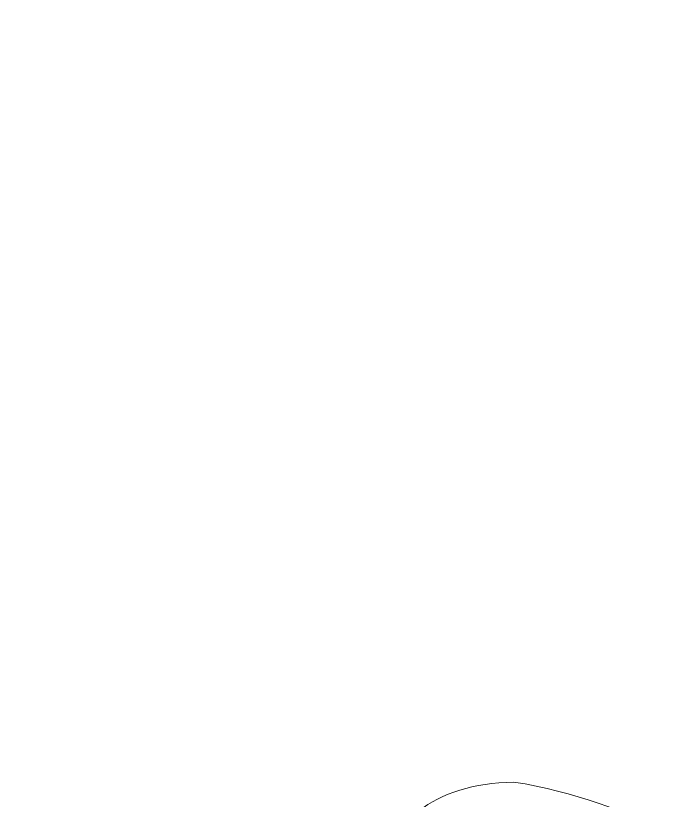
# Model space of a CAD drawing. Header units: centimetres. Extents: x -28.2 to 23.5, y -23.7 to 26.6.
# Drawn here: x -23.708 to -20.938, y 10.894 to 14.21 of the extents above; entities that cross this region are included whole.
import ezdxf

# ---------------------------------------------------------------- set-up
doc = ezdxf.new("R2010")
doc.units = ezdxf.units.CM
doc.header["$MEASUREMENT"] = 0
doc.layers.add('layer 1', color=7, linetype='Continuous')

msp = doc.modelspace()

# ---------------------------------------------------------------- linework, layer by layer
at = {"layer": 'layer 1', "color": 250, "lineweight": 9}
msp.add_open_spline([(-15.7116, 19.20138), (-15.74966, 19.09156), (-15.7546, 18.97843), (-15.71148, 18.86048), (-15.71148, 18.86048), (-15.33, 18.16243), (-14.9485, 17.46439), (-14.56701, 16.76634), (-14.56701, 16.76634), (-13.32509, 16.55934), (-12.87393, 14.58277), (-14.37221, 13.9904), (-14.37221, 13.9904), (-14.92441, 10.71129), (-17.89867, 9.95728), (-20.30845, 10.51645), (-20.30845, 10.51645), (-20.76779, 10.62304), (-21.0849, 10.89299), (-21.60428, 10.97096), (-21.60428, 10.97096), (-21.94642, 10.96406), (-22.13066, 10.79929), (-22.21304, 10.53266), (-22.21304, 10.53266), (-22.1012, 9.8773), (-22.05613, 9.1997), (-22.33478, 8.41417), (-22.33478, 8.41417), (-21.12934, 7.23643), (-20.4182, 4.44632), (-20.92247, 3.34929), (-20.92247, 3.34929), (-21.38919, 2.7527), (-22.7759, 4.83571), (-23.29073, 5.75638), (-23.29073, 5.75638), (-23.15348, 4.97523), (-23.19881, 3.86289), (-23.44231, 3.86899), (-23.44231, 3.86899), (-24.45689, 3.95421), (-25.32971, 6.7302), (-24.98068, 8.03295), (-24.98068, 8.03295), (-26.72587, 8.64713), (-28.19094, 10.95887), (-27.16833, 12.31981), (-27.16833, 12.31981), (-26.76502, 12.69946), (-25.73854, 12.7449), (-25.19553, 12.73288), (-25.19553, 12.73288), (-25.93511, 13.30228), (-26.03613, 15.67184), (-24.78831, 16.54467), (-24.78831, 16.54467), (-24.54445, 16.68895), (-24.1989, 16.66463), (-24.17324, 16.92463), (-24.17324, 16.92463), (-24.04098, 18.1477), (-25.57227, 17.18506), (-25.47598, 19.03093), (-25.47598, 19.03093), (-25.45329, 19.10906), (-25.39318, 19.16381), (-25.30553, 19.20138), (-25.30553, 19.20138), (-25.30553, 19.20138), (-25.3094, 19.20138), (-25.3094, 19.20138), (-25.3094, 19.20138), (-25.3094, 19.20138), (-25.3094, 19.80138), (-25.3094, 19.80138), (-25.3094, 19.80138), (-25.3094, 19.80138), (-23.3074, 19.80138), (-23.3074, 19.80138), (-23.3074, 19.80138), (-23.3074, 19.80138), (-23.3074, 19.20138), (-23.3074, 19.20138), (-23.3074, 19.20138), (-23.3074, 19.20138), (-23.3088, 19.20138), (-23.3088, 19.20138), (-23.3088, 19.20138), (-23.14788, 18.62265), (-22.74541, 18.15258), (-22.09737, 18.04473), (-22.09737, 18.04473), (-21.90865, 17.94125), (-22.15825, 17.53946), (-21.97562, 17.47859), (-21.97562, 17.47859), (-21.4318, 17.64092), (-21.02798, 17.82153), (-20.48416, 17.98387), (-20.48416, 17.98387), (-20.3198, 18.36129), (-20.67896, 18.60482), (-20.84941, 18.66569), (-20.84941, 18.66569), (-20.91232, 18.75293), (-20.93243, 18.94979), (-20.91377, 19.05529), (-20.91377, 19.05529), (-20.89493, 19.14306), (-20.74704, 19.18381), (-20.50852, 19.20139), (-20.50852, 19.20139), (-20.50852, 19.20139), (-20.50852, 19.20138), (-20.50852, 19.20138), (-20.50852, 19.20138), (-20.50852, 19.20138), (-20.50852, 19.20139), (-20.50852, 19.20139), (-20.50852, 19.20139), (-20.50852, 19.20139), (-20.50852, 19.80138), (-20.50852, 19.80138), (-20.50852, 19.80138), (-20.50852, 19.80138), (-15.71171, 19.80138), (-15.71171, 19.80138), (-15.71171, 19.80138), (-15.71171, 19.80138), (-15.7116, 19.20138), (-15.7116, 19.20138)], degree=3, knots=[0, 0, 0, 0, 0.0294118, 0.0294118, 0.0294118, 0.0294118, 0.0588235, 0.0588235, 0.0588235, 0.0588235, 0.0882353, 0.0882353, 0.0882353, 0.0882353, 0.1176471, 0.1176471, 0.1176471, 0.1176471, 0.1470588, 0.1470588, 0.1470588, 0.1470588, 0.1764706, 0.1764706, 0.1764706, 0.1764706, 0.2058824, 0.2058824, 0.2058824, 0.2058824, 0.2352941, 0.2352941, 0.2352941, 0.2352941, 0.2647059, 0.2647059, 0.2647059, 0.2647059, 0.2941176, 0.2941176, 0.2941176, 0.2941176, 0.3235294, 0.3235294, 0.3235294, 0.3235294, 0.3529412, 0.3529412, 0.3529412, 0.3529412, 0.3823529, 0.3823529, 0.3823529, 0.3823529, 0.4117647, 0.4117647, 0.4117647, 0.4117647, 0.4411765, 0.4411765, 0.4411765, 0.4411765, 0.4705882, 0.4705882, 0.4705882, 0.4705882, 0.5, 0.5, 0.5, 0.5, 0.5294118, 0.5294118, 0.5294118, 0.5294118, 0.5588235, 0.5588235, 0.5588235, 0.5588235, 0.5882353, 0.5882353, 0.5882353, 0.5882353, 0.6176471, 0.6176471, 0.6176471, 0.6176471, 0.6470588, 0.6470588, 0.6470588, 0.6470588, 0.6764706, 0.6764706, 0.6764706, 0.6764706, 0.7058824, 0.7058824, 0.7058824, 0.7058824, 0.7352941, 0.7352941, 0.7352941, 0.7352941, 0.7647059, 0.7647059, 0.7647059, 0.7647059, 0.7941176, 0.7941176, 0.7941176, 0.7941176, 0.8235294, 0.8235294, 0.8235294, 0.8235294, 0.8529412, 0.8529412, 0.8529412, 0.8529412, 0.8823529, 0.8823529, 0.8823529, 0.8823529, 0.9117647, 0.9117647, 0.9117647, 0.9117647, 0.9411765, 0.9411765, 0.9411765, 0.9411765, 1, 1, 1, 1], dxfattribs=at)

doc.saveas('drawing.dxf')
